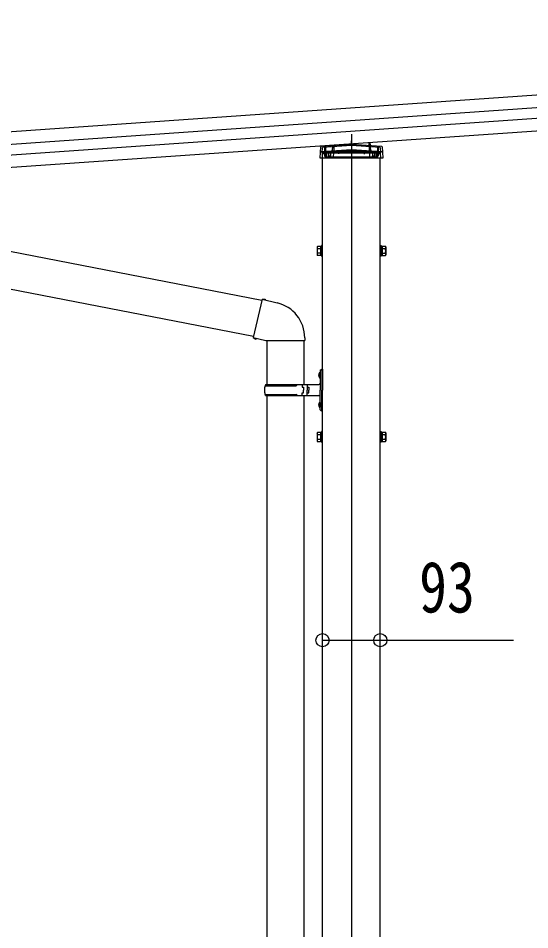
# Model space of a CAD drawing. Units: millimetres, scale not verified. Extents: x -10512 to 10512, y -7425 to 7425.
# Drawn here: x -1976 to -1152, y -2135 to -665 of the extents above; entities that cross this region are included whole.
import ezdxf
from ezdxf.enums import TextEntityAlignment as Align

# ---------------------------------------------------------------- set-up
doc = ezdxf.new("R2010")
doc.units = ezdxf.units.MM
doc.header["$LTSCALE"] = 40
for name, color, linetype in [('0-4_YKK_12', 2, 'Continuous'), ('0-5_YKK_13', 4, 'Continuous'), ('0-6_YKK_A1', 4, 'Continuous'), ('0-7_YKK_D', 6, 'Continuous')]:
    doc.layers.add(name, color=color, linetype=linetype)
doc.styles.add('ＭＳ ゴシック', font='')
doc.styles.get('ＭＳ ゴシック').set_extended_font_data('MS Gothic')

msp = doc.modelspace()

# ---------------------------------------------------------------- linework, layer by layer
at = {"layer": '0-4_YKK_12'}
for p, q in [((-1439.45, -851.85), (-1439.45, -3416.06)), ((-1439.45, -870.37), (-1439.45, -862.59))]:
    msp.add_line(p, q, dxfattribs=at)
at = {"layer": '0-5_YKK_13'}
for p, q in [((-1411.63, -865.42), (-1410.63, -881.71)), ((-1409.63, -865.28), (-1409.35, -869.91)), ((-1489.32, -880.64), (-1488.79, -872.13)), ((-1488.39, -879.7), (-1439.45, -876.28)), ((-1488.32, -879.71), (-1488.26, -879.71)), ((-1488.26, -879.71), (-1390.64, -879.71)), ((-1487.87, -871.2), (-1439.45, -867.81)), ((-1486.37, -881.57), (-1485.85, -873.06)), ((-1486.37, -881.71), (-1482.65, -881.71)), ((-1439.45, -869.81), (-1485.85, -873.06)), ((-1460.95, -879.79), (-1485.36, -881.5)), ((-1482.65, -872.84), (-1482.65, -886.48)), ((-1482.65, -881.71), (-1481.45, -881.71)), ((-1481.45, -872.75), (-1481.45, -881.22)), ((-1481.45, -881.22), (-1481.45, -888.21)), ((-1481.45, -881.71), (-1479.95, -881.71)), ((-1479.95, -881.12), (-1479.95, -888.21)), ((-1479.95, -881.71), (-1398.95, -881.71)), ((-1476.85, -881.71), (-1476.85, -888.21)), ((-1476.72, -881.71), (-1476.72, -888.21)), ((-1476.45, -880.87), (-1476.45, -886.48)), ((-1473.45, -880.66), (-1473.45, -886.48)), ((-1470.21, -880.65), (-1470.15, -879.71)), ((-1470.15, -879.71), (-1469.52, -869.46)), ((-1468.27, -881.71), (-1468.67, -888.21)), ((-1467.51, -869.32), (-1468.27, -881.71)), ((-1465.45, -879.71), (-1465.45, -881.71)), ((-1460.95, -879.79), (-1459.45, -879.68)), ((-1460.95, -882.51), (-1460.95, -879.79)), ((-1439.45, -878.28), (-1459.45, -879.68)), ((-1459.45, -879.68), (-1459.45, -882.51)), ((-1439.45, -867.81), (-1391.03, -871.2)), ((-1439.45, -867.81), (-1439.45, -868.75)), ((-1393.06, -873.06), (-1439.45, -869.81)), ((-1439.45, -876.28), (-1390.51, -879.7)), ((-1439.45, -876.28), (-1439.45, -877.22)), ((-1419.45, -879.68), (-1439.45, -878.28)), ((-1419.45, -882.51), (-1419.45, -879.68)), ((-1419.45, -879.68), (-1417.95, -879.79)), ((-1417.95, -879.79), (-1417.95, -882.51)), ((-1393.54, -881.5), (-1417.95, -879.79)), ((-1413.45, -881.71), (-1413.45, -879.71)), ((-1410.63, -881.71), (-1410.23, -888.21)), ((-1409.35, -869.91), (-1408.75, -879.71)), ((-1408.75, -879.71), (-1408.69, -880.65)), ((-1405.45, -880.66), (-1405.45, -886.48)), ((-1402.45, -880.87), (-1402.45, -886.48)), ((-1402.18, -881.71), (-1402.18, -888.21)), ((-1402.05, -881.71), (-1402.05, -888.21)), ((-1398.95, -881.12), (-1398.95, -888.21)), ((-1398.95, -881.71), (-1397.45, -881.71)), ((-1397.45, -872.75), (-1397.45, -881.22)), ((-1397.45, -881.22), (-1397.45, -888.21)), ((-1397.45, -881.71), (-1396.25, -881.71)), ((-1396.25, -872.84), (-1396.25, -886.48)), ((-1396.25, -881.71), (-1392.53, -881.71)), ((-1393.06, -873.06), (-1392.53, -881.57)), ((-1390.64, -879.71), (-1390.58, -879.71)), ((-1390.11, -872.13), (-1389.59, -880.64)), ((-1486.42, -882.51), (-1481.45, -882.51)), ((-1482.65, -886.48), (-1481.65, -888.21)), ((-1481.65, -888.21), (-1481.45, -888.21)), ((-1481.45, -888.21), (-1476.45, -888.21)), ((-1476.45, -886.48), (-1473.45, -886.48)), ((-1476.45, -888.21), (-1476.45, -886.48)), ((-1473.45, -888.21), (-1476.45, -888.21)), ((-1473.45, -886.48), (-1473.45, -888.21)), ((-1473.45, -888.21), (-1405.45, -888.21)), ((-1468.79, -890.21), (-1468.67, -888.21)), ((-1459.45, -882.51), (-1460.95, -882.51)), ((-1419.45, -882.51), (-1417.95, -882.51)), ((-1410.23, -888.21), (-1410.11, -890.21)), ((-1405.45, -886.48), (-1402.45, -886.48)), ((-1402.45, -886.48), (-1402.45, -888.21)), ((-1402.45, -888.21), (-1397.45, -888.21)), ((-1397.45, -882.51), (-1392.48, -882.51)), ((-1397.45, -888.21), (-1397.25, -888.21)), ((-1397.25, -888.21), (-1396.25, -886.48)), ((-1583.59, -1119.7), (-2361.08, -968.57)), ((-1597.12, -1177.88), (-2372.48, -1027.17)), ((-1494.65, -1033.51), (-1494.07, -1032.5)), ((-1494.65, -1033.51), (-1494.65, -1046.51)), ((-1489.15, -1032.5), (-1494.07, -1032.5)), ((-1489.15, -1036.26), (-1494.07, -1036.26)), ((-1489.16, -1040.31), (-1487.55, -1040.31)), ((-1489.15, -1032.3), (-1489.15, -1047.32)), ((-1487.55, -1032.76), (-1489.15, -1032.76)), ((-1489.15, -1035.81), (-1489.15, -1043.81)), ((-1489.15, -1039.31), (-1487.55, -1039.31)), ((-1487.55, -1039.31), (-1487.55, -1032.76)), ((-1487.55, -1046.86), (-1487.55, -1040.31)), ((-1391.35, -1032.76), (-1389.75, -1032.76)), ((-1391.35, -1039.31), (-1391.35, -1032.76)), ((-1389.75, -1039.31), (-1391.35, -1039.31)), ((-1389.74, -1040.31), (-1391.35, -1040.31)), ((-1391.35, -1046.86), (-1391.35, -1040.31)), ((-1389.75, -1032.3), (-1384.83, -1032.3)), ((-1389.75, -1032.3), (-1389.75, -1047.32)), ((-1389.75, -1035.81), (-1389.75, -1043.81)), ((-1389.75, -1036.06), (-1384.83, -1036.06)), ((-1389.75, -1043.56), (-1384.83, -1043.56)), ((-1384.25, -1033.31), (-1384.83, -1032.3)), ((-1384.25, -1033.31), (-1384.25, -1046.31)), ((-1494.65, -1046.51), (-1494.07, -1047.52)), ((-1489.15, -1043.76), (-1494.07, -1043.76)), ((-1489.15, -1047.52), (-1494.07, -1047.52)), ((-1489.15, -1046.86), (-1487.55, -1046.86)), ((-1389.75, -1046.86), (-1391.35, -1046.86)), ((-1389.75, -1047.32), (-1384.83, -1047.32)), ((-1384.25, -1046.31), (-1384.83, -1047.32)), ((-1583.18, -1117.91), (-1597.54, -1179.67)), ((-1583.18, -1117.91), (-1558.86, -1123.72)), ((-1597.54, -1179.67), (-1577.46, -1184.21)), ((-1597.54, -1179.67), (-1593.54, -1182.34)), ((-1592.66, -1180.77), (-1593.54, -1182.34)), ((-1577.46, -1184.21), (-1514.72, -1184.21)), ((-1575.94, -1184.21), (-1575.94, -1255.21)), ((-1516.24, -1184.21), (-1516.24, -1255.21)), ((-1514.72, -1180.04), (-1514.72, -1184.21)), ((-1489.95, -1232.21), (-1486.95, -1230.71)), ((-1489.95, -1232.21), (-1489.95, -1264.21)), ((-1486.95, -1230.71), (-1486.95, -1264.21)), ((-1486.95, -1230.71), (-1485.95, -1230.71)), ((-1485.95, -1230.71), (-1485.95, -1264.21)), ((-1492.25, -1238.06), (-1490.21, -1239.06)), ((-1490.98, -1236.06), (-1490.35, -1236.06)), ((-1490.98, -1236.06), (-1490.98, -1244.36)), ((-1490.98, -1244.36), (-1490.35, -1244.36)), ((-1490.35, -1236.06), (-1490.35, -1244.36)), ((-1490.35, -1236.06), (-1489.95, -1236.46)), ((-1490.35, -1244.36), (-1489.95, -1243.96)), ((-1490.21, -1239.06), (-1489.6, -1240.21)), ((-1489.95, -1236.46), (-1489.95, -1243.96)), ((-1578.92, -1257.21), (-1528.59, -1257.21)), ((-1577.92, -1255.21), (-1491.92, -1255.21)), ((-1577.92, -1255.21), (-1577.92, -1257.21)), ((-1518.92, -1255.21), (-1518.92, -1259.71)), ((-1518.92, -1259.71), (-1516.92, -1259.71)), ((-1516.92, -1259.71), (-1516.92, -1264.21)), ((-1510.95, -1255.21), (-1510.95, -1264.21)), ((-1510.95, -1259.71), (-1507.95, -1259.71)), ((-1507.95, -1259.71), (-1507.95, -1264.21)), ((-1578.92, -1271.21), (-1528.59, -1271.21)), ((-1577.92, -1273.21), (-1577.92, -1271.21)), ((-1577.92, -1273.21), (-1491.92, -1273.21)), ((-1575.94, -1273.21), (-1575.94, -2270.23)), ((-1518.92, -1273.21), (-1518.92, -1268.71)), ((-1518.92, -1268.71), (-1516.92, -1268.71)), ((-1516.92, -1268.71), (-1516.92, -1264.21)), ((-1516.24, -1273.21), (-1516.24, -2270.23)), ((-1510.95, -1273.21), (-1510.95, -1264.21)), ((-1510.95, -1268.71), (-1507.95, -1268.71)), ((-1507.95, -1268.71), (-1507.95, -1264.21)), ((-1489.95, -1296.21), (-1489.95, -1264.21)), ((-1486.95, -1297.71), (-1486.95, -1264.21)), ((-1485.95, -1297.71), (-1485.95, -1264.21)), ((-1492.25, -1286.06), (-1490.21, -1287.06)), ((-1490.98, -1284.06), (-1490.35, -1284.06)), ((-1490.98, -1284.06), (-1490.98, -1292.36)), ((-1490.98, -1292.36), (-1490.35, -1292.36)), ((-1490.35, -1284.06), (-1490.35, -1292.36)), ((-1490.35, -1284.06), (-1489.95, -1284.46)), ((-1490.35, -1292.36), (-1489.95, -1291.96)), ((-1490.21, -1287.06), (-1489.6, -1288.21)), ((-1489.95, -1284.46), (-1489.95, -1291.96)), ((-1489.95, -1296.21), (-1486.95, -1297.71)), ((-1486.95, -1297.71), (-1485.95, -1297.71)), ((-1494.65, -1333.51), (-1494.07, -1332.5)), ((-1494.65, -1333.51), (-1494.65, -1346.51)), ((-1489.15, -1332.5), (-1494.07, -1332.5)), ((-1489.15, -1336.26), (-1494.07, -1336.26)), ((-1489.15, -1332.3), (-1489.15, -1347.32)), ((-1487.55, -1332.76), (-1489.15, -1332.76)), ((-1489.15, -1335.81), (-1489.15, -1343.81)), ((-1487.55, -1339.31), (-1487.55, -1332.76)), ((-1391.35, -1332.76), (-1389.75, -1332.76)), ((-1391.35, -1339.31), (-1391.35, -1332.76)), ((-1389.75, -1332.3), (-1384.83, -1332.3)), ((-1389.75, -1332.3), (-1389.75, -1347.32)), ((-1389.75, -1335.81), (-1389.75, -1343.81)), ((-1389.75, -1336.06), (-1384.83, -1336.06)), ((-1384.25, -1333.31), (-1384.83, -1332.3)), ((-1384.25, -1333.31), (-1384.25, -1346.31)), ((-1494.65, -1346.51), (-1494.07, -1347.52)), ((-1489.15, -1343.76), (-1494.07, -1343.76)), ((-1489.15, -1347.52), (-1494.07, -1347.52)), ((-1489.16, -1340.31), (-1487.55, -1340.31)), ((-1489.15, -1339.31), (-1487.55, -1339.31)), ((-1489.15, -1346.86), (-1487.55, -1346.86)), ((-1487.55, -1346.86), (-1487.55, -1340.31)), ((-1389.75, -1339.31), (-1391.35, -1339.31)), ((-1389.74, -1340.31), (-1391.35, -1340.31)), ((-1391.35, -1346.86), (-1391.35, -1340.31)), ((-1389.75, -1346.86), (-1391.35, -1346.86)), ((-1389.75, -1343.56), (-1384.83, -1343.56)), ((-1389.75, -1347.32), (-1384.83, -1347.32)), ((-1384.25, -1346.31), (-1384.83, -1347.32))]:
    msp.add_line(p, q, dxfattribs=at)
for points in [[(-1390, -890.21), (-1488.9, -890.21), (-1489.9, -890.21), (-1489.32, -880.64)], [(-1485.36, -881.5), (-1486.37, -881.57), (-1486.89, -890.21)], [(-1392.01, -890.21), (-1392.53, -881.57), (-1393.54, -881.5)], [(-1389.59, -880.64), (-1389, -890.21), (-1390, -890.21)], [(-1402.45, -888.21), (-1405.45, -888.21), (-1405.45, -886.48)], [(-1583.18, -1117.91), (-1578.45, -1117.47), (-1578.31, -1119.07)], [(-1492.25, -1242.36), (-1490.21, -1241.36), (-1489.6, -1240.21)], [(-1492.25, -1290.36), (-1490.21, -1289.36), (-1489.6, -1288.21)]]:
    msp.add_lwpolyline(points, dxfattribs=at)
for points in [[(-1485.95, -1048.31), (-1485.95, -1031.31), (-1487.55, -1031.31), (-1487.55, -1048.31)], [(-1392.95, -1048.31), (-1392.95, -1031.31), (-1391.35, -1031.31), (-1391.35, -1048.31)], [(-1485.95, -1348.31), (-1485.95, -1331.31), (-1487.55, -1331.31), (-1487.55, -1348.31)], [(-1392.95, -1348.31), (-1392.95, -1331.31), (-1391.35, -1331.31), (-1391.35, -1348.31)]]:
    msp.add_lwpolyline(points, close=True, dxfattribs=at)
for centre, radius, start, end in [((-1488.32, -880.7), 1, 94, 176.5), ((-1488.32, -880.71), 1, 90, 176.5), ((-1487.8, -872.19), 1, 94, 176.5), ((-1391.1, -872.19), 1, 3.5, 86), ((-1390.58, -880.71), 1, 3.5, 90), ((-1390.58, -880.7), 1, 3.5, 86), ((-1491.33, -1034.38), 3.32, 145.61575, 214.38425), ((-1482.23, -1040.01), 12.42, 162.41205, 197.58795), ((-1387.57, -1034.18), 3.32, 325.61575, 34.38425), ((-1396.67, -1039.81), 12.42, 342.41205, 17.58795), ((-1387.57, -1045.44), 3.32, 325.61575, 34.38425), ((-1491.33, -1045.64), 3.32, 145.61575, 214.38425), ((-1572.72, -1180.04), 58, 0, 76.56538), ((-1486.65, -1240.21), 6, 136.21765, 223.78235), ((-1530.17, -1264.21), 49.25, 171.82876, 180.00002), ((-1528.59, -1255.21), 2, 270, 359.99998), ((-1491.95, -1253.21), 2, 270, 359.99998), ((-1530.17, -1264.21), 49.25, 180.00002, 188.17127), ((-1528.59, -1273.21), 2, 0.00005, 90.00004), ((-1491.95, -1275.21), 2, 0.00005, 90.00004), ((-1486.65, -1288.21), 6, 136.21765, 223.78235), ((-1491.33, -1334.38), 3.32, 145.61575, 214.38425), ((-1482.23, -1340.01), 12.42, 162.41205, 197.58795), ((-1387.57, -1334.18), 3.32, 325.61575, 34.38425), ((-1396.67, -1339.81), 12.42, 342.41205, 17.58795), ((-1491.33, -1345.64), 3.32, 145.61575, 214.38425), ((-1387.57, -1345.44), 3.32, 325.61575, 34.38425)]:
    msp.add_arc(centre, radius, start, end, dxfattribs=at)
at = {"layer": '0-6_YKK_A1'}
for p, q in [((-2374.72, -874.59), (1322.79, -616.06)), ((-2373.3, -894.9), (1324.21, -636.37)), ((1325.41, -653.59), (-2372.09, -912.14)), ((1326.83, -673.9), (-2370.67, -932.45))]:
    msp.add_line(p, q, dxfattribs=at)
for points in [[(-1485.95, -4062.51), (-1392.95, -4062.51), (-1392.95, -3512.51), (-1392.95, -889.71)], [(-1485.95, -4062.51), (-1485.95, -3512.51), (-1485.95, -889.71)]]:
    msp.add_lwpolyline(points, dxfattribs=at)
at = {"layer": '0-7_YKK_D'}
msp.add_lwpolyline([(-1485.95, -1667.69), (-1392.95, -1667.69), (-1178.45, -1667.69)], dxfattribs=at)
for centre in [(-1485.95, -1667.69), (-1392.95, -1667.69)]:
    msp.add_circle(centre, 10.62, dxfattribs=at)

# ---------------------------------------------------------------- texts
at = {"layer": '0-7_YKK_D', "style": 'ＭＳ ゴシック', "width": 0.8}
msp.add_text('93', height=82.48, dxfattribs=at).set_placement((-1330.45, -1647.69), align=Align.BOTTOM_LEFT)

doc.saveas('drawing.dxf')
